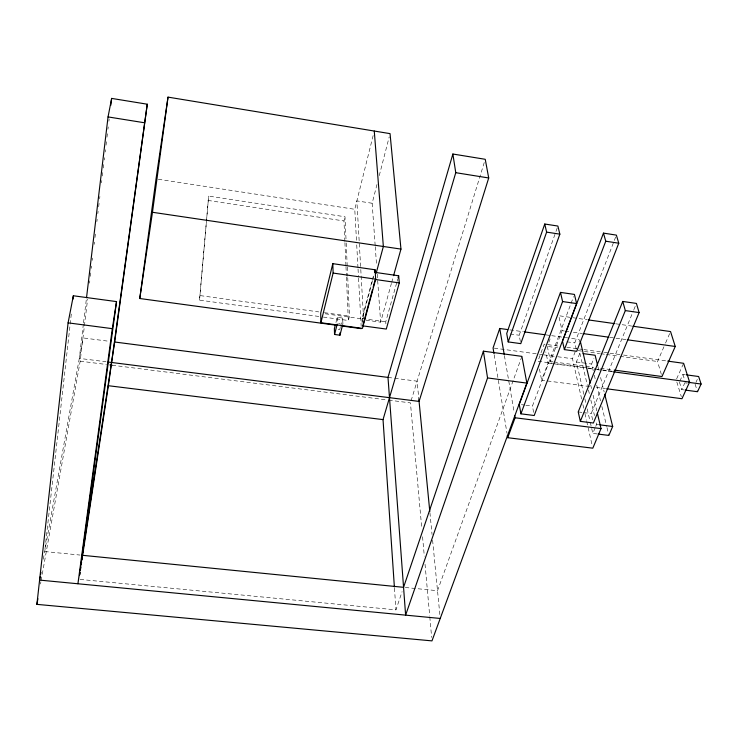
<?xml version="1.0" encoding="UTF-8"?>
<svg xmlns="http://www.w3.org/2000/svg" width="738" height="738" viewBox="0 0 738 738"><rect width="100%" height="100%" fill="white"/><g stroke="black" fill="none" stroke-linecap="round" stroke-linejoin="round"><path stroke-width="0.55" stroke-dasharray="3.69 2.77" d="M318.816 316.454L199.528 300.126L208.66 196.096L344.997 216.76L346.131 241.889M199.528 300.126L208.66 196.096M71.3 314.028L44.704 551.535L79.972 555.05M83.385 324.047L79.298 358.382L105.995 361.758M83.523 322.903L86.383 298.872M41.125 580.612L80.184 361.177L87.61 299.13M89.519 283.161L89.796 280.874M90.34 276.316L90.746 272.894M91.291 268.337L91.567 266.049M92.25 260.348L92.527 258.069M94.16 244.379L94.436 242.101M94.981 237.544L95.386 234.121M96.89 221.575L97.167 219.287M97.85 213.586L98.117 211.308M98.671 206.751L99.077 203.328M99.621 198.762L99.898 196.483M101.53 182.793L101.807 180.515M102.351 175.958L102.767 172.535M103.311 167.969L103.717 164.546M104.261 159.989L104.538 157.701M105.22 152L105.497 149.722M106.041 145.155L106.447 141.742M106.992 137.176L107.407 133.753M107.951 129.196L108.228 126.908M108.91 121.207L109.178 118.929M40.525 584.007L40.922 581.747M43.33 559.22L82.97 337.903L109.003 341.279M344.877 241.547L343.973 220.957L344.997 216.76M356.472 240.284L354.775 209.297L373.16 135.478M335.947 322.506L337.257 317.34L342.672 318.078L342.902 323.807L338.548 323.216M340.283 327.377L339.757 329.452L337.598 329.157M340.55 326.344L342.672 318.078M375.172 245.569L372.155 203.254L377.266 183.365M379.258 175.626L389.194 136.954M323.355 317.072L348.345 320.495L349.48 316.141L347.727 277.304M362.164 323.078L361.924 318.834L372.127 280.671M372.422 279.582L373.585 275.219M362.524 321.713L362.358 318.604L373.557 276.732M365.919 320.163L380.642 322.183L391.417 283.429M391.721 282.313L393.262 276.778M385.891 323.89L385.734 321.823L396.813 282.359M397.118 281.261L397.736 279.065M411.103 400.706L484.903 160.395M80.138 579.431L395.937 609.865L402.109 591.618M520.373 341.537L519.192 335.227L555.594 232.535M555.982 231.455L557.891 226.049M521.886 356.371L437.523 590.704L403.557 587.319M548.897 342.155L550.078 338.982M589.561 386.518L541.646 380.19L548.094 363.013L545.806 351.915M533.62 412.367L532.439 406.066L573.611 296.565M552.753 361.786L550.474 361.482L562.079 330.661L558.731 315.707L587.264 319.757M576.24 349.203L574.782 342.902L613.915 241.52M614.33 240.45L615.972 236.188M581.627 398.99L572.485 358.742L575.788 350.227M579.09 341.722L579.911 339.591M583.841 394.341L576.396 361.98L579.847 353.161L582.033 353.456M593.223 370.734L591.599 364.037L593.942 358.179M592.651 419.867L591.193 413.584L633.379 310.836M633.813 309.785L636.424 303.429M597.097 433.944L592.817 433.409L595.308 427.422M595.723 426.426L596.553 424.433L595.769 421.094M661.349 374.378L657.53 361.491L665.159 343.954M665.611 342.921L670.547 331.565M676.635 378.834L683.619 363.299M679.855 381.122L682.899 374.387L685.15 374.692M684.006 389.922L681.746 389.618L684.827 382.865M695.989 382.275L697.318 379.397M596.553 424.433L598.702 424.701M80.184 361.177L106.466 364.489M112.176 365.218L387.579 399.996M388.723 400.134L410.439 402.883L421.721 527.596M387.994 377.413L393.594 378.133M394.71 378.28L417.099 381.177L418.852 399.166M521.443 404.655L524.746 405.079M525.843 405.217L532.439 406.066M578.223 411.924L582.55 412.477M583.629 412.616L591.193 413.584M596.405 387.422L605.529 388.631M586.627 367.801L537.882 361.242L544.201 344.148L558.934 346.177M587.762 367.958L601.359 369.793M602.494 369.941L612.697 371.315M548.094 363.013L586.894 368.244M588.029 368.391L596.018 369.47M597.162 369.627L601.728 370.236M602.863 370.393L611.996 371.62M685.021 382.837L687.263 383.142M494.202 348.115L538.445 354.12M539.579 354.277L542.984 354.738M544.118 354.895L556.6 356.583M557.734 356.74L572.485 358.742M576.396 361.98L591.599 364.037M553.887 361.943L584.607 366.085M585.751 366.242L593.712 367.312M600.538 368.234L613.057 369.923M200.33 295.624L318.742 311.906M324.434 312.691L349.48 316.141M362.358 318.604L385.734 321.823M325.154 313.779L361.924 318.834M566.867 347.266L582.743 349.443M583.878 349.6L603.14 352.247M604.274 352.404L608.813 353.022M609.948 353.179L622.411 354.895M623.545 355.052L666.617 360.965M548.463 346.546L557.55 347.792M578.002 350.596L599.588 353.548M600.723 353.705L605.271 354.332M606.405 354.489L618.896 356.196M620.04 356.353L657.53 361.491M562.079 330.661L564.349 330.975M565.474 331.131L568.869 331.611M573.398 332.238L582.448 333.502M609.616 337.303L626.59 339.674M509.912 329.877L523.463 331.759M546.037 334.895L550.557 335.522M551.683 335.679L564.109 337.395M565.234 337.552L578.786 339.434M510.124 333.973L519.192 335.227M566.969 341.823L574.782 342.902M615.787 323.798L631.756 326.067M207.904 200.413L343.973 220.957M158.301 179.269L354.775 209.297M372.155 203.254L356.869 200.893L360.725 268.383M695.104 384.194L697.53 391.721M682.899 374.387L684.587 379.756M679.412 382.081L681.746 389.618M676.811 381.961L681.322 396.629M597.863 366.38L598.961 370.827M600.603 377.505L604.173 391.97M594.302 375.19L595.381 379.655M596.728 385.227L600.511 400.845M601.857 406.417L606.71 426.49M606.987 427.606L608.868 435.42M590.732 385.208L591.525 388.548M593.103 395.227L596.802 410.798M579.847 353.161L587.42 385.457M588.463 389.913L589.505 394.36M590.815 399.931L594.468 415.522M584.865 398.806L585.898 403.271M587.18 408.852L590.003 421.13M590.252 422.247L592.817 433.409M582.9 404.581L583.915 409.046M584.93 413.52L586.461 420.226M586.71 421.343L592.3 445.936M547.328 346.39L550.474 361.482M539.432 369.046L541.646 380.19M504.405 355.596L514.109 412.118M494.183 354.775L506.978 433.169M429.922 512.698L432.044 534.487M432.597 540.225L439.903 615.123M422.551 536.757L424.313 556.203M425.033 564.21L429.691 615.704M429.793 616.848L431.656 637.447M375.255 246.713L376.565 265.007M377.219 274.158L380.642 322.183M394.461 588.094L395.937 609.865M360.79 269.527L363.594 318.715M356.722 244.868L357.976 267.82M358.041 268.964L358.474 276.999M358.539 278.152L361.177 326.344M346.187 243.033L347.211 265.874M347.266 267.018L347.681 276.16M344.923 242.691L345.928 265.579M345.984 266.722L346.39 275.874M346.436 277.018L348.345 320.495M337.257 317.34L337.46 323.069"/><path stroke-width="1.11" d="M82.241 555.28L403.557 587.319L483.399 351.168L521.886 356.371L526.858 383.105L431.97 640.879L36.9 604.367L68.09 322.857L73.348 295.763L116.53 301.602L80.912 565.114M72.961 299.185L73.348 295.763M86.521 297.728L108.043 116.918L111.641 98.403L147.268 104.206L114.667 342.008L77.914 583.758L112.314 328.659L116.53 301.602M110.82 105.239L111.641 98.403M79.584 574.948L79.879 572.762M80.174 570.585L80.617 567.301M335.034 325.071L139.768 298.512L152.462 212.276L168.015 97.121L390.051 133.633L400.955 249.093L393.575 275.671M81.927 559.967L108.366 385.716L147.268 104.206M139.768 298.512L156.032 178.919L168.015 97.121M79.686 574.773L80.027 572.494M80.377 570.216L80.894 566.793M81.235 564.515L81.586 562.245M36.9 604.367L37.906 598.712M40.184 576.793L39.594 580.096L440.226 618.453M40.572 574.598L40.968 572.402M332.81 263.66L320.698 313.17L320.892 322.727L362.459 328.382L375.697 279.158L375.042 269.767L332.81 263.66L333.115 273.06L320.892 322.727M335.421 324.582L334.369 328.714L334.554 334.471L339.96 335.2L342.635 324.849M334.554 334.471L337.192 324.102M374.461 271.953L375.042 269.767M376.195 273.161L383.354 246.483L374.267 131.041M372.561 289.407L362.764 325.864L386.288 329.065L399.295 282.912L398.658 275.781L374.738 272.331M373.151 287.202L374.941 280.569M398.04 277.968L398.658 275.781M483.399 351.168L487.55 377.939L405.623 615.141L387.994 377.413L452.874 154.021L485.244 159.297L488.713 177.969L419.073 401.417L108.218 362.044M394.378 586.95L383.031 419.608L455.761 172.683L452.874 154.021M507.652 329.563L499.746 328.465L493.067 347.958L493.999 353.64M544.755 224.02L506.72 333.502L508.205 341.915L520.77 343.64L559.847 234.149L557.891 226.049L544.755 224.02L546.618 232.119L508.205 341.915M560.483 292.396L519.248 404.369L520.917 413.834L534.211 415.512L576.627 303.576L574.413 294.416L560.483 292.396L562.587 301.556L520.917 413.834M597.328 413.022L601.027 428.603L592.808 448.178L507.726 437.708L515.078 417.773L514.69 415.512M603.472 233.116L562.504 341.205L564.376 349.609L576.729 351.306L618.758 243.208L616.387 235.118L603.472 233.116L605.76 241.215L564.376 349.609M622.743 301.436L578.223 411.924L580.317 421.361L593.38 423.012L639.108 312.571L636.424 303.429L622.743 301.436L625.326 310.587L580.317 421.361M604.717 394.203L612.678 426.472L608.868 435.42L598.167 434.073M632.9 326.224L670.547 331.565L675.252 346.473L661.986 376.528L614.191 370.079M667.752 361.122L683.619 363.299L689.587 382.072L681.967 398.723L606.673 388.778M686.275 374.839L698.646 376.518L701.1 384.037L697.53 391.721L685.132 390.07M108.366 385.716L383.031 419.608M515.078 417.773L601.027 428.603M599.782 424.839L612.678 426.472M109.888 364.923L112.176 365.218M114.667 342.008L387.994 377.413M68.09 322.857L112.314 328.659M487.55 377.939L526.858 383.105M613.14 371.777L689.587 382.072M688.655 382.358L701.1 384.037M341.888 326.002L361.297 328.641M583.121 353.613L595.114 355.246L597.586 365.264M583.583 333.668L608.481 337.146M627.715 339.831L675.252 346.473M524.589 331.916L544.912 334.738M588.398 319.914L614.643 323.631M562.587 301.556L576.627 303.576M625.326 310.587L639.108 312.571M333.115 273.06L375.697 279.158M375.236 279.471L399.295 282.912M152.462 212.276L400.955 249.093M546.618 232.119L559.847 234.149M605.76 241.215L618.758 243.208M108.043 116.918L144.38 122.748M455.761 172.683L488.713 177.969M580.446 341.814L590.206 382.985M499.746 328.465L504.211 354.471M507.357 435.438L507.726 437.708M418.852 399.166L429.802 511.545M339.877 332.903L339.96 335.2"/></g></svg>
